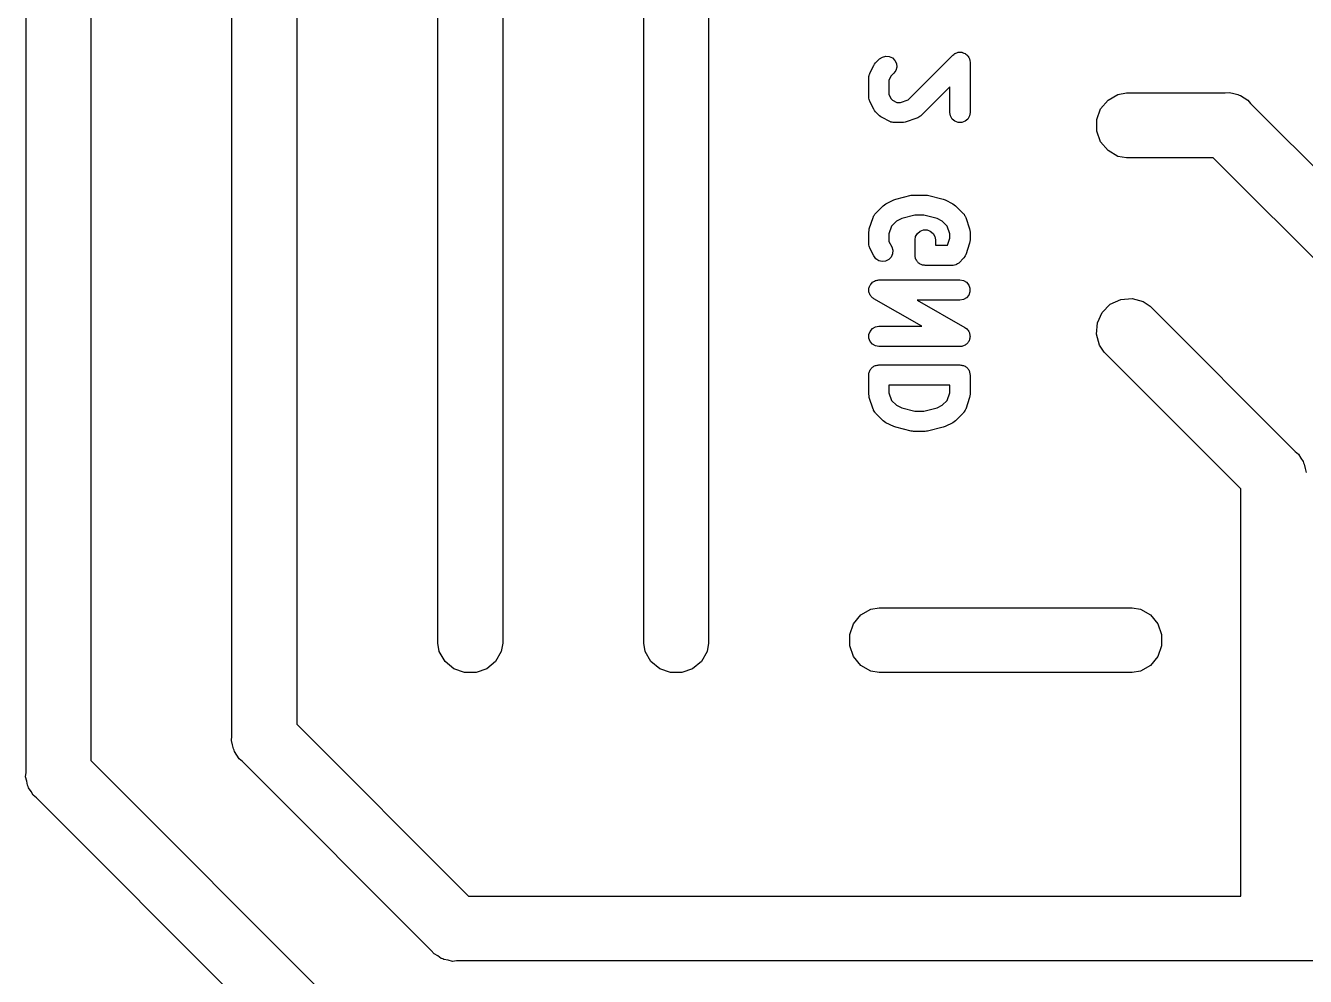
# Model space of a CAD drawing. Extents: x 112 to 225, y -124 to -58.
# Drawn here: x 136.5 to 152.29, y -116.92 to -105.2 of the extents above; entities that cross this region are included whole.
import ezdxf

# ---------------------------------------------------------------- set-up
doc = ezdxf.new("R2010")
doc.units = 0
doc.header["$MEASUREMENT"] = 0
doc.layers.add('BLACK', color=7, linetype='CONTINUOUS')

msp = doc.modelspace()

# ---------------------------------------------------------------- linework, layer by layer
at = {"layer": 'BLACK', "linetype": 'CONTINUOUS'}
for p, q in [((137.306, -100.776), (137.306, -114.26)), ((141.586, -112.811), (141.586, -103.649)), ((139.846, -103.798), (139.846, -113.812)), ((142.386, -103.798), (142.386, -112.811)), ((144.126, -112.811), (144.126, -103.795)), ((144.926, -103.944), (144.926, -112.811)), ((139.046, -112.741), (139.046, -104.359)), ((136.506, -112.741), (136.506, -104.867)), ((146.986, -105.655), (147.033, -105.607)), ((147.033, -105.607), (147.069, -105.583)), ((147.069, -105.583), (147.111, -105.571)), ((147.111, -105.571), (147.154, -105.575)), ((147.154, -105.575), (147.193, -105.593)), ((147.193, -105.593), (147.224, -105.624)), ((147.387, -106.11), (147.938, -105.56)), ((147.938, -105.56), (147.951, -105.55)), ((147.951, -105.55), (147.964, -105.54)), ((147.964, -105.54), (147.969, -105.538)), ((147.969, -105.538), (147.974, -105.535)), ((147.974, -105.535), (147.989, -105.531)), ((147.989, -105.531), (148.005, -105.525)), ((148.005, -105.525), (148.01, -105.525)), ((148.01, -105.525), (148.015, -105.524)), ((148.015, -105.524), (148.032, -105.525)), ((148.032, -105.525), (148.048, -105.525)), ((148.048, -105.525), (148.053, -105.527)), ((148.053, -105.527), (148.059, -105.527)), ((148.059, -105.527), (148.074, -105.534)), ((148.074, -105.534), (148.089, -105.54)), ((148.089, -105.54), (148.093, -105.543)), ((148.093, -105.543), (148.098, -105.546)), ((148.098, -105.546), (148.11, -105.557)), ((148.11, -105.557), (148.122, -105.568)), ((148.122, -105.568), (148.125, -105.573)), ((148.125, -105.573), (148.129, -105.576)), ((148.129, -105.576), (148.136, -105.591)), ((148.136, -105.591), (148.144, -105.605)), ((148.144, -105.605), (148.145, -105.611)), ((148.145, -105.611), (148.147, -105.616)), ((146.915, -105.783), (146.962, -105.688)), ((146.962, -105.688), (146.974, -105.671)), ((146.974, -105.671), (146.986, -105.655)), ((147.235, -105.749), (147.21, -105.784)), ((147.224, -105.624), (147.242, -105.663)), ((147.246, -105.707), (147.235, -105.749)), ((147.242, -105.663), (147.246, -105.707)), ((148.147, -105.616), (148.149, -105.632)), ((148.149, -105.632), (148.151, -105.648)), ((148.151, -105.648), (148.151, -106.267)), ((146.901, -105.839), (146.903, -105.832)), ((146.901, -106.077), (146.901, -105.839)), ((146.902, -105.824), (146.906, -105.81)), ((146.903, -105.832), (146.902, -105.824)), ((146.906, -105.81), (146.909, -105.796)), ((146.909, -105.796), (146.913, -105.79)), ((146.913, -105.79), (146.915, -105.783)), ((147.177, -105.817), (147.151, -105.868)), ((147.151, -105.868), (147.151, -106.047)), ((147.21, -105.784), (147.177, -105.817)), ((146.903, -106.084), (146.901, -106.077)), ((146.902, -106.091), (146.903, -106.084)), ((147.151, -106.047), (147.177, -106.098)), ((147.901, -105.95), (147.543, -106.308)), ((147.901, -106.267), (147.901, -105.95)), ((149.853, -106.115), (149.975, -106.044)), ((149.975, -106.044), (150.079, -106.026)), ((150.079, -106.026), (151.299, -106.026)), ((151.299, -106.026), (151.351, -106.021)), ((151.351, -106.021), (151.403, -106.035)), ((151.403, -106.035), (151.455, -106.044)), ((151.455, -106.044), (151.47, -106.053)), ((151.47, -106.053), (151.488, -106.058)), ((151.488, -106.058), (151.531, -106.088)), ((146.906, -106.105), (146.902, -106.091)), ((146.909, -106.12), (146.906, -106.105)), ((146.913, -106.126), (146.909, -106.12)), ((146.915, -106.133), (146.913, -106.126)), ((146.962, -106.228), (146.915, -106.133)), ((146.974, -106.244), (146.962, -106.228)), ((147.177, -106.098), (147.196, -106.117)), ((147.196, -106.117), (147.246, -106.142)), ((147.246, -106.142), (147.292, -106.142)), ((147.292, -106.142), (147.387, -106.11)), ((149.714, -106.355), (149.762, -106.223)), ((149.762, -106.223), (149.853, -106.115)), ((151.531, -106.088), (151.577, -106.115)), ((151.577, -106.115), (151.611, -106.156)), ((151.611, -106.156), (154.194, -108.739)), ((146.986, -106.26), (146.974, -106.244)), ((147.033, -106.308), (146.986, -106.26)), ((147.05, -106.32), (147.033, -106.308)), ((147.066, -106.331), (147.05, -106.32)), ((147.161, -106.379), (147.066, -106.331)), ((147.168, -106.381), (147.161, -106.379)), ((147.174, -106.385), (147.168, -106.381)), ((147.189, -106.387), (147.174, -106.385)), ((147.203, -106.391), (147.189, -106.387)), ((147.21, -106.391), (147.203, -106.391)), ((147.217, -106.392), (147.21, -106.391)), ((147.312, -106.392), (147.217, -106.392)), ((147.332, -106.389), (147.312, -106.392)), ((147.352, -106.386), (147.332, -106.389)), ((147.494, -106.338), (147.352, -106.386)), ((147.501, -106.335), (147.494, -106.338)), ((147.508, -106.333), (147.501, -106.335)), ((147.52, -106.325), (147.508, -106.333)), ((147.533, -106.318), (147.52, -106.325)), ((147.537, -106.312), (147.533, -106.318)), ((147.543, -106.308), (147.537, -106.312)), ((147.909, -106.31), (147.901, -106.267)), ((147.931, -106.348), (147.909, -106.31)), ((147.964, -106.375), (147.931, -106.348)), ((148.005, -106.39), (147.964, -106.375)), ((148.048, -106.39), (148.005, -106.39)), ((148.089, -106.375), (148.048, -106.39)), ((148.122, -106.348), (148.089, -106.375)), ((148.144, -106.31), (148.122, -106.348)), ((148.151, -106.267), (148.144, -106.31)), ((149.714, -106.497), (149.714, -106.355)), ((149.762, -106.629), (149.714, -106.497)), ((149.853, -106.737), (149.762, -106.629)), ((149.975, -106.808), (149.853, -106.737)), ((150.079, -106.826), (149.975, -106.808)), ((151.15, -106.826), (150.079, -106.826)), ((153.524, -109.2), (151.15, -106.826)), ((147.113, -107.394), (147.209, -107.346)), ((147.209, -107.346), (147.222, -107.342)), ((147.222, -107.342), (147.234, -107.336)), ((147.234, -107.336), (147.425, -107.289)), ((147.425, -107.289), (147.44, -107.288)), ((147.44, -107.288), (147.455, -107.285)), ((147.455, -107.285), (147.598, -107.285)), ((147.598, -107.285), (147.613, -107.288)), ((147.613, -107.288), (147.628, -107.289)), ((147.628, -107.289), (147.819, -107.336)), ((147.819, -107.336), (147.831, -107.342)), ((147.831, -107.342), (147.844, -107.346)), ((147.844, -107.346), (147.939, -107.394)), ((146.986, -107.512), (147.081, -107.417)), ((147.081, -107.417), (147.097, -107.405)), ((147.097, -107.405), (147.113, -107.394)), ((147.939, -107.394), (147.956, -107.405)), ((147.956, -107.405), (147.972, -107.417)), ((147.972, -107.417), (148.067, -107.512)), ((146.908, -107.704), (146.955, -107.561)), ((146.955, -107.561), (146.959, -107.555)), ((146.959, -107.555), (146.961, -107.548)), ((146.961, -107.548), (146.969, -107.536)), ((146.969, -107.536), (146.976, -107.523)), ((146.976, -107.523), (146.981, -107.518)), ((146.981, -107.518), (146.986, -107.512)), ((147.243, -107.608), (147.183, -107.668)), ((147.308, -107.576), (147.243, -107.608)), ((147.47, -107.535), (147.308, -107.576)), ((147.582, -107.535), (147.47, -107.535)), ((147.745, -107.576), (147.582, -107.535)), ((147.809, -107.608), (147.745, -107.576)), ((147.87, -107.668), (147.809, -107.608)), ((148.067, -107.512), (148.071, -107.518)), ((148.071, -107.518), (148.077, -107.523)), ((148.077, -107.523), (148.084, -107.536)), ((148.084, -107.536), (148.092, -107.548)), ((148.092, -107.548), (148.094, -107.555)), ((148.094, -107.555), (148.097, -107.561)), ((148.097, -107.561), (148.145, -107.704)), ((146.901, -107.743), (146.905, -107.724)), ((146.901, -107.886), (146.901, -107.743)), ((146.905, -107.724), (146.908, -107.704)), ((147.183, -107.668), (147.151, -107.764)), ((147.151, -107.764), (147.151, -107.857)), ((147.473, -107.839), (147.48, -107.796)), ((147.48, -107.796), (147.502, -107.758)), ((147.502, -107.758), (147.535, -107.73)), ((147.535, -107.73), (147.576, -107.716)), ((147.576, -107.716), (147.62, -107.716)), ((147.62, -107.716), (147.66, -107.73)), ((147.66, -107.73), (147.694, -107.758)), ((147.694, -107.758), (147.715, -107.796)), ((147.715, -107.796), (147.723, -107.839)), ((147.901, -107.764), (147.87, -107.668)), ((147.873, -107.904), (147.901, -107.818)), ((147.901, -107.818), (147.901, -107.764)), ((148.145, -107.704), (148.148, -107.724)), ((148.148, -107.724), (148.151, -107.743)), ((148.151, -107.743), (148.151, -107.839)), ((146.903, -107.893), (146.901, -107.886)), ((146.902, -107.901), (146.903, -107.893)), ((146.906, -107.915), (146.902, -107.901)), ((146.909, -107.929), (146.906, -107.915)), ((146.913, -107.935), (146.909, -107.929)), ((146.915, -107.942), (146.913, -107.935)), ((146.962, -108.037), (146.915, -107.942)), ((147.151, -107.857), (147.186, -107.926)), ((147.186, -107.926), (147.198, -107.967)), ((147.198, -107.967), (147.196, -108.011)), ((147.473, -108.029), (147.473, -107.839)), ((147.723, -107.839), (147.723, -107.904)), ((147.723, -107.904), (147.873, -107.904)), ((148.145, -107.878), (148.097, -108.021)), ((148.148, -107.858), (148.145, -107.878)), ((148.151, -107.839), (148.148, -107.858)), ((146.988, -108.072), (146.962, -108.037)), ((147.024, -108.096), (146.988, -108.072)), ((147.067, -108.106), (147.024, -108.096)), ((147.11, -108.101), (147.067, -108.106)), ((147.148, -108.082), (147.11, -108.101)), ((147.178, -108.05), (147.148, -108.082)), ((147.196, -108.011), (147.178, -108.05)), ((147.475, -108.04), (147.473, -108.029)), ((147.475, -108.051), (147.475, -108.04)), ((147.478, -108.061), (147.475, -108.051)), ((147.48, -108.072), (147.478, -108.061)), ((147.486, -108.081), (147.48, -108.072)), ((147.49, -108.092), (147.486, -108.081)), ((147.497, -108.1), (147.49, -108.092)), ((147.502, -108.109), (147.497, -108.1)), ((147.51, -108.117), (147.502, -108.109)), ((147.517, -108.125), (147.51, -108.117)), ((147.527, -108.13), (147.517, -108.125)), ((147.535, -108.137), (147.527, -108.13)), ((147.546, -108.141), (147.535, -108.137)), ((147.997, -108.133), (147.984, -108.142)), ((148.011, -108.125), (147.997, -108.133)), ((148.015, -108.121), (148.011, -108.125)), ((148.02, -108.118), (148.015, -108.121)), ((148.067, -108.07), (148.02, -108.118)), ((148.071, -108.064), (148.067, -108.07)), ((148.077, -108.059), (148.071, -108.064)), ((148.084, -108.046), (148.077, -108.059)), ((148.092, -108.034), (148.084, -108.046)), ((148.094, -108.027), (148.092, -108.034)), ((148.097, -108.021), (148.094, -108.027)), ((147.555, -108.147), (147.546, -108.141)), ((147.566, -108.149), (147.555, -108.147)), ((147.576, -108.152), (147.566, -108.149)), ((147.587, -108.152), (147.576, -108.152)), ((147.598, -108.154), (147.587, -108.152)), ((147.931, -108.154), (147.598, -108.154)), ((147.937, -108.153), (147.931, -108.154)), ((147.942, -108.154), (147.937, -108.153)), ((147.958, -108.149), (147.942, -108.154)), ((147.974, -108.147), (147.958, -108.149)), ((147.979, -108.144), (147.974, -108.147)), ((147.984, -108.142), (147.979, -108.144)), ((146.901, -108.458), (146.903, -108.447)), ((146.903, -108.436), (146.907, -108.426)), ((146.903, -108.447), (146.903, -108.436)), ((146.907, -108.426), (146.909, -108.415)), ((146.909, -108.415), (146.914, -108.406)), ((146.914, -108.406), (146.918, -108.395)), ((146.918, -108.395), (146.925, -108.387)), ((146.925, -108.387), (146.93, -108.378)), ((146.93, -108.378), (146.939, -108.371)), ((146.939, -108.371), (146.946, -108.362)), ((146.946, -108.362), (146.955, -108.357)), ((146.955, -108.357), (146.963, -108.35)), ((146.963, -108.35), (146.974, -108.346)), ((146.974, -108.346), (146.984, -108.34)), ((146.984, -108.34), (146.994, -108.338)), ((146.994, -108.338), (147.004, -108.335)), ((147.004, -108.335), (147.015, -108.335)), ((147.015, -108.335), (147.026, -108.333)), ((147.026, -108.333), (148.026, -108.333)), ((148.026, -108.333), (148.069, -108.34)), ((148.069, -108.34), (148.107, -108.362)), ((148.107, -108.362), (148.135, -108.395)), ((148.135, -108.395), (148.149, -108.436)), ((148.149, -108.436), (148.149, -108.479)), ((146.903, -108.469), (146.901, -108.458)), ((146.903, -108.479), (146.903, -108.469)), ((146.907, -108.49), (146.903, -108.479)), ((146.909, -108.501), (146.907, -108.49)), ((146.914, -108.51), (146.909, -108.501)), ((146.918, -108.52), (146.914, -108.51)), ((146.925, -108.529), (146.918, -108.52)), ((146.931, -108.538), (146.925, -108.529)), ((146.939, -108.545), (146.931, -108.538)), ((146.946, -108.553), (146.939, -108.545)), ((146.956, -108.559), (146.946, -108.553)), ((146.964, -108.566), (146.956, -108.559)), ((147.556, -108.904), (146.964, -108.566)), ((148.026, -108.583), (147.497, -108.583)), ((147.497, -108.583), (148.088, -108.921)), ((148.069, -108.575), (148.026, -108.583)), ((148.107, -108.553), (148.069, -108.575)), ((148.135, -108.52), (148.107, -108.553)), ((148.149, -108.479), (148.135, -108.52)), ((149.881, -108.633), (150.009, -108.574)), ((150.009, -108.574), (150.149, -108.561)), ((150.149, -108.561), (150.286, -108.598)), ((150.286, -108.598), (150.372, -108.658)), ((149.722, -108.861), (149.781, -108.733)), ((149.781, -108.733), (149.881, -108.633)), ((150.372, -108.658), (152.162, -110.449)), ((146.946, -108.933), (146.984, -108.912)), ((146.984, -108.912), (147.026, -108.904)), ((147.026, -108.904), (147.556, -108.904)), ((148.088, -108.921), (148.097, -108.928)), ((149.709, -109.001), (149.722, -108.861)), ((146.903, -109.007), (146.918, -108.967)), ((146.903, -109.051), (146.903, -109.007)), ((146.918, -109.092), (146.903, -109.051)), ((146.918, -108.967), (146.946, -108.933)), ((148.097, -108.928), (148.107, -108.933)), ((148.107, -108.933), (148.114, -108.942)), ((148.114, -108.942), (148.122, -108.948)), ((148.122, -108.948), (148.127, -108.958)), ((148.127, -108.958), (148.135, -108.967)), ((148.135, -108.967), (148.138, -108.977)), ((148.138, -109.081), (148.135, -109.092)), ((148.138, -108.977), (148.144, -108.986)), ((148.144, -109.071), (148.138, -109.081)), ((148.144, -108.986), (148.146, -108.997)), ((148.146, -109.061), (148.144, -109.071)), ((148.146, -108.997), (148.149, -109.007)), ((148.149, -109.051), (148.146, -109.061)), ((148.149, -109.007), (148.149, -109.018)), ((148.149, -109.018), (148.151, -109.029)), ((148.151, -109.029), (148.149, -109.04)), ((148.149, -109.04), (148.149, -109.051)), ((149.746, -109.138), (149.709, -109.001)), ((146.946, -109.125), (146.918, -109.092)), ((146.984, -109.147), (146.946, -109.125)), ((147.026, -109.154), (146.984, -109.147)), ((148.026, -109.154), (147.026, -109.154)), ((148.037, -109.152), (148.026, -109.154)), ((148.049, -109.152), (148.037, -109.152)), ((148.059, -109.148), (148.049, -109.152)), ((148.069, -109.147), (148.059, -109.148)), ((148.079, -109.141), (148.069, -109.147)), ((148.089, -109.137), (148.079, -109.141)), ((148.097, -109.13), (148.089, -109.137)), ((148.107, -109.125), (148.097, -109.13)), ((148.114, -109.116), (148.107, -109.125)), ((148.122, -109.109), (148.114, -109.116)), ((148.128, -109.1), (148.122, -109.109)), ((148.135, -109.092), (148.128, -109.1)), ((149.806, -109.224), (149.746, -109.138)), ((151.492, -110.91), (149.806, -109.224)), ((146.956, -109.404), (146.964, -109.397)), ((146.964, -109.397), (146.974, -109.393)), ((146.974, -109.393), (146.984, -109.388)), ((146.984, -109.388), (146.994, -109.386)), ((146.994, -109.386), (147.005, -109.382)), ((147.005, -109.382), (147.016, -109.382)), ((147.016, -109.382), (147.026, -109.38)), ((147.026, -109.38), (148.026, -109.38)), ((148.026, -109.38), (148.037, -109.382)), ((148.037, -109.382), (148.048, -109.382)), ((148.048, -109.382), (148.058, -109.386)), ((148.058, -109.386), (148.069, -109.388)), ((148.069, -109.388), (148.079, -109.393)), ((148.079, -109.393), (148.089, -109.397)), ((148.089, -109.397), (148.097, -109.404)), ((146.901, -109.505), (146.903, -109.495)), ((146.901, -109.743), (146.901, -109.505)), ((146.903, -109.484), (146.907, -109.473)), ((146.903, -109.495), (146.903, -109.484)), ((146.907, -109.473), (146.909, -109.463)), ((146.909, -109.463), (146.914, -109.453)), ((146.914, -109.453), (146.918, -109.443)), ((146.918, -109.443), (146.925, -109.434)), ((146.925, -109.434), (146.931, -109.425)), ((146.931, -109.425), (146.939, -109.418)), ((146.939, -109.418), (146.946, -109.41)), ((146.946, -109.41), (146.956, -109.404)), ((148.097, -109.404), (148.107, -109.41)), ((148.107, -109.41), (148.114, -109.418)), ((148.114, -109.418), (148.122, -109.425)), ((148.122, -109.425), (148.128, -109.434)), ((148.128, -109.434), (148.135, -109.443)), ((148.135, -109.443), (148.138, -109.453)), ((148.138, -109.453), (148.144, -109.463)), ((148.144, -109.463), (148.146, -109.473)), ((148.146, -109.473), (148.149, -109.484)), ((148.149, -109.484), (148.149, -109.495)), ((148.149, -109.495), (148.151, -109.505)), ((148.151, -109.505), (148.151, -109.743)), ((147.151, -109.63), (147.151, -109.723)), ((147.901, -109.63), (147.151, -109.63)), ((147.901, -109.723), (147.901, -109.63)), ((146.905, -109.763), (146.901, -109.743)), ((146.908, -109.783), (146.905, -109.763)), ((146.955, -109.926), (146.908, -109.783)), ((147.151, -109.723), (147.183, -109.819)), ((147.183, -109.819), (147.243, -109.879)), ((147.809, -109.879), (147.87, -109.819)), ((147.87, -109.819), (147.901, -109.723)), ((148.145, -109.783), (148.097, -109.926)), ((148.148, -109.763), (148.145, -109.783)), ((148.151, -109.743), (148.148, -109.763)), ((146.959, -109.932), (146.955, -109.926)), ((146.961, -109.939), (146.959, -109.932)), ((146.969, -109.951), (146.961, -109.939)), ((146.976, -109.964), (146.969, -109.951)), ((146.981, -109.969), (146.976, -109.964)), ((146.986, -109.975), (146.981, -109.969)), ((147.081, -110.07), (146.986, -109.975)), ((147.243, -109.879), (147.308, -109.911)), ((147.308, -109.911), (147.47, -109.952)), ((147.47, -109.952), (147.582, -109.952)), ((147.582, -109.952), (147.745, -109.911)), ((147.745, -109.911), (147.809, -109.879)), ((148.067, -109.975), (147.972, -110.07)), ((148.071, -109.969), (148.067, -109.975)), ((148.077, -109.964), (148.071, -109.969)), ((148.084, -109.951), (148.077, -109.964)), ((148.092, -109.939), (148.084, -109.951)), ((148.094, -109.932), (148.092, -109.939)), ((148.097, -109.926), (148.094, -109.932)), ((147.097, -110.081), (147.081, -110.07)), ((147.113, -110.093), (147.097, -110.081)), ((147.209, -110.141), (147.113, -110.093)), ((147.222, -110.145), (147.209, -110.141)), ((147.234, -110.15), (147.222, -110.145)), ((147.425, -110.198), (147.234, -110.15)), ((147.819, -110.15), (147.628, -110.198)), ((147.831, -110.145), (147.819, -110.15)), ((147.844, -110.141), (147.831, -110.145)), ((147.939, -110.093), (147.844, -110.141)), ((147.956, -110.081), (147.939, -110.093)), ((147.972, -110.07), (147.956, -110.081)), ((147.44, -110.199), (147.425, -110.198)), ((147.455, -110.202), (147.44, -110.199)), ((147.598, -110.202), (147.455, -110.202)), ((147.613, -110.199), (147.598, -110.202)), ((147.628, -110.198), (147.613, -110.199)), ((152.162, -110.449), (152.203, -110.483)), ((152.203, -110.483), (152.23, -110.529)), ((152.23, -110.529), (152.26, -110.572)), ((152.26, -110.572), (152.265, -110.59)), ((152.265, -110.59), (152.274, -110.605)), ((152.274, -110.605), (152.283, -110.657)), ((152.283, -110.657), (152.297, -110.709)), ((151.492, -115.932), (151.492, -110.91)), ((146.805, -112.465), (146.927, -112.394)), ((146.927, -112.394), (147.031, -112.376)), ((147.031, -112.376), (150.149, -112.376)), ((150.149, -112.376), (150.253, -112.394)), ((150.253, -112.394), (150.375, -112.465)), ((146.714, -112.573), (146.805, -112.465)), ((150.375, -112.465), (150.466, -112.573)), ((146.666, -112.705), (146.714, -112.573)), ((146.666, -112.847), (146.666, -112.705)), ((150.466, -112.573), (150.514, -112.705)), ((150.514, -112.705), (150.514, -112.847)), ((136.506, -114.409), (136.506, -112.741)), ((136.506, -112.741), (136.506, -112.741)), ((139.046, -113.961), (139.046, -112.741)), ((139.046, -112.741), (139.046, -112.741)), ((141.604, -112.915), (141.586, -112.811)), ((142.386, -112.811), (142.368, -112.915)), ((144.144, -112.915), (144.126, -112.811)), ((144.926, -112.811), (144.908, -112.915)), ((146.714, -112.979), (146.666, -112.847)), ((150.514, -112.847), (150.466, -112.979)), ((141.675, -113.037), (141.604, -112.915)), ((142.368, -112.915), (142.297, -113.037)), ((144.215, -113.037), (144.144, -112.915)), ((144.908, -112.915), (144.837, -113.037)), ((146.805, -113.087), (146.714, -112.979)), ((150.466, -112.979), (150.375, -113.087)), ((141.783, -113.128), (141.675, -113.037)), ((141.915, -113.176), (141.783, -113.128)), ((142.057, -113.176), (141.915, -113.176)), ((142.189, -113.128), (142.057, -113.176)), ((142.297, -113.037), (142.189, -113.128)), ((144.323, -113.128), (144.215, -113.037)), ((144.455, -113.176), (144.323, -113.128)), ((144.597, -113.176), (144.455, -113.176)), ((144.729, -113.128), (144.597, -113.176)), ((144.837, -113.037), (144.729, -113.128)), ((146.927, -113.158), (146.805, -113.087)), ((147.031, -113.176), (146.927, -113.158)), ((150.149, -113.176), (147.031, -113.176)), ((150.253, -113.158), (150.149, -113.176)), ((150.375, -113.087), (150.253, -113.158)), ((139.846, -113.812), (141.966, -115.932)), ((139.041, -114.013), (139.046, -113.961)), ((139.055, -114.065), (139.041, -114.013)), ((139.064, -114.117), (139.055, -114.065)), ((139.073, -114.132), (139.064, -114.117)), ((139.078, -114.15), (139.073, -114.132)), ((137.306, -114.26), (140.74, -117.694)), ((139.108, -114.193), (139.078, -114.15)), ((139.135, -114.239), (139.108, -114.193)), ((139.176, -114.273), (139.135, -114.239)), ((141.505, -116.602), (139.176, -114.273)), ((136.501, -114.461), (136.506, -114.409)), ((136.515, -114.513), (136.501, -114.461)), ((136.524, -114.565), (136.515, -114.513)), ((136.533, -114.58), (136.524, -114.565)), ((136.538, -114.598), (136.533, -114.58)), ((136.568, -114.641), (136.538, -114.598)), ((136.595, -114.687), (136.568, -114.641)), ((136.636, -114.721), (136.595, -114.687)), ((140.279, -118.365), (136.636, -114.721)), ((141.966, -115.932), (151.492, -115.932)), ((141.539, -116.643), (141.505, -116.602)), ((141.585, -116.67), (141.539, -116.643)), ((141.628, -116.7), (141.585, -116.67)), ((141.646, -116.705), (141.628, -116.7)), ((141.661, -116.714), (141.646, -116.705)), ((141.713, -116.723), (141.661, -116.714)), ((141.765, -116.737), (141.713, -116.723)), ((141.817, -116.732), (141.765, -116.737)), ((158.225, -116.732), (141.817, -116.732))]:
    msp.add_line(p, q, dxfattribs=at)

doc.saveas('drawing.dxf')
